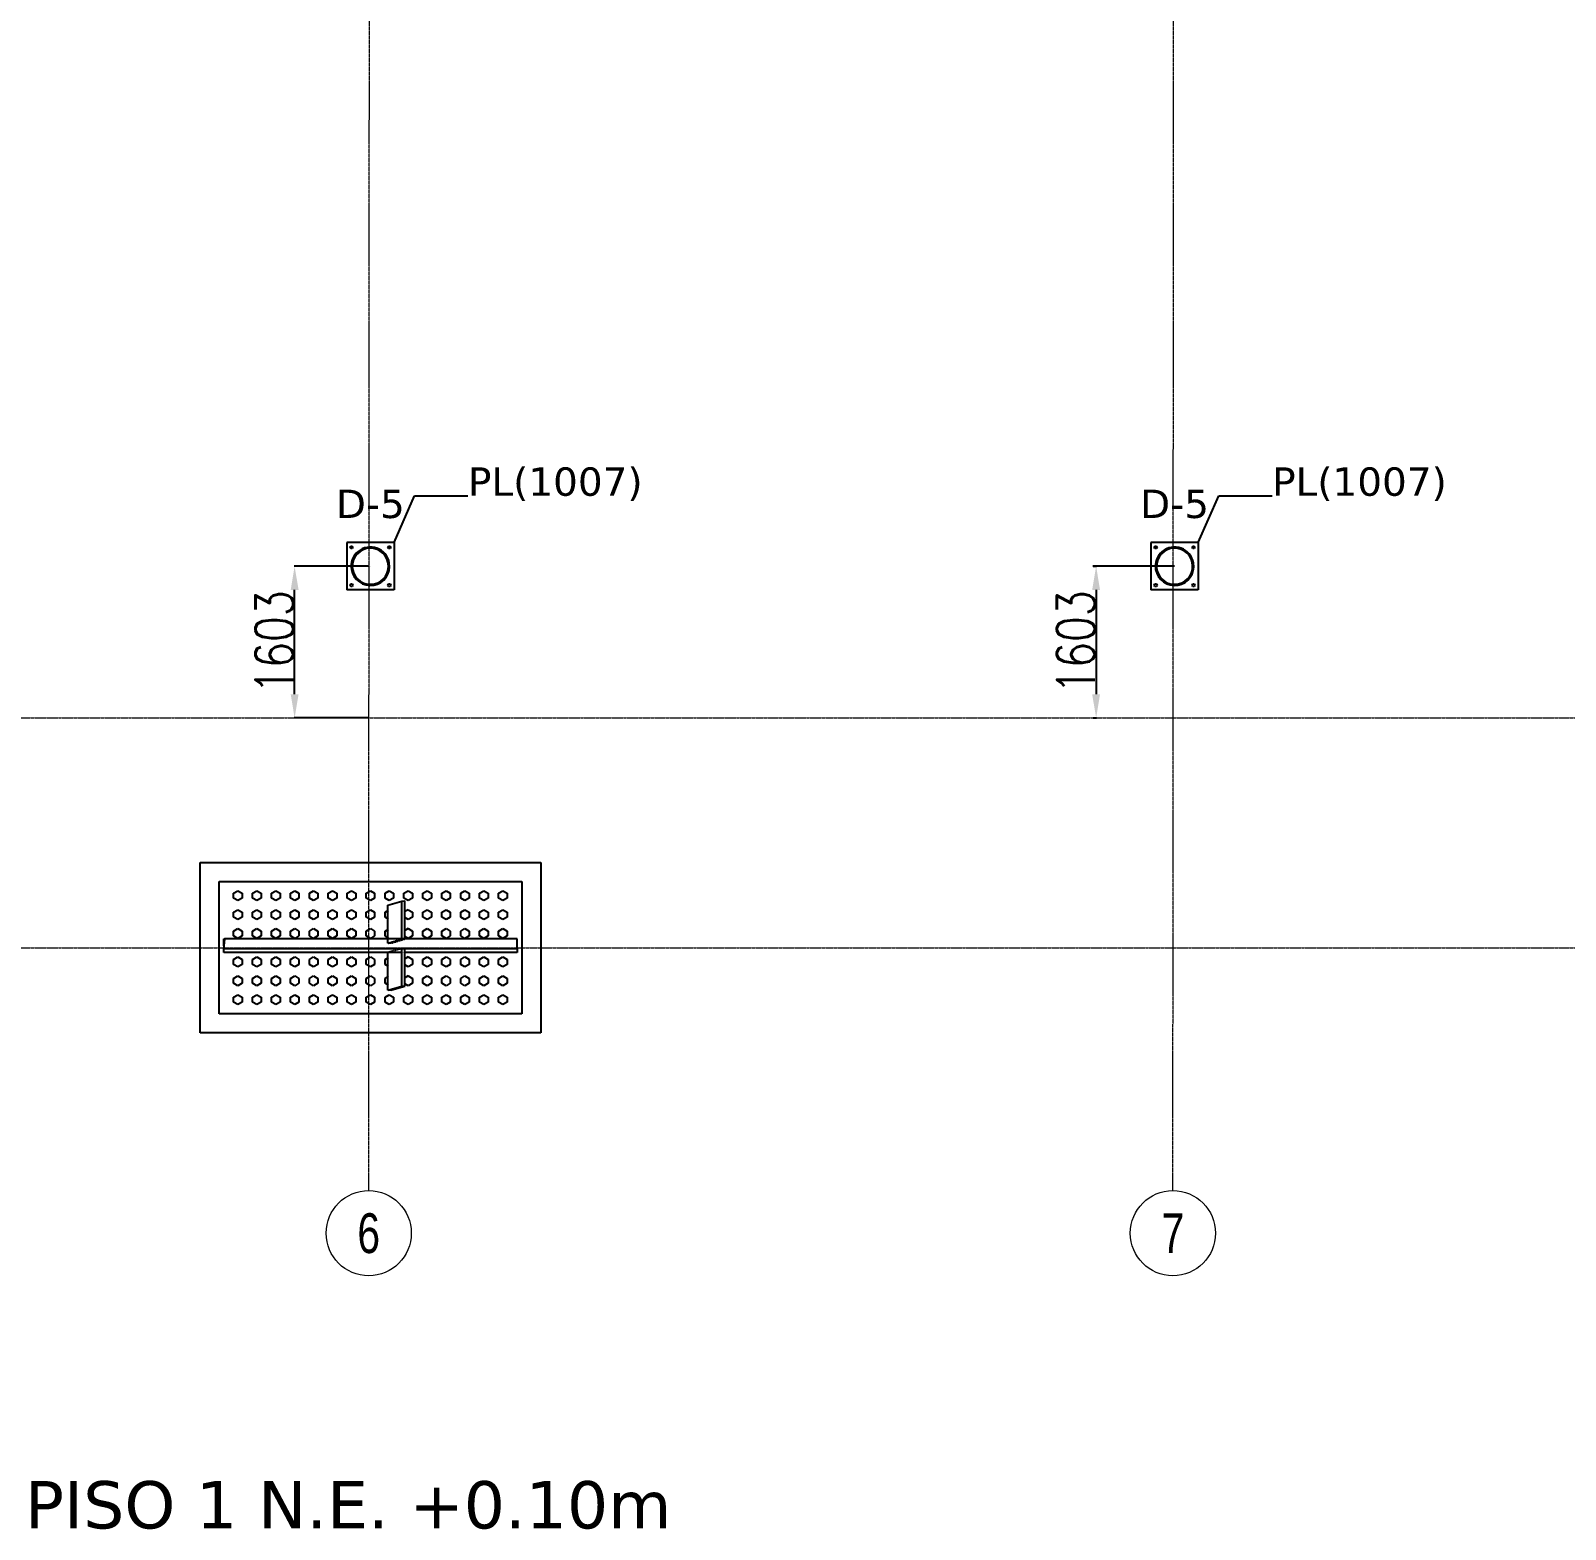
# Model space of a CAD drawing. Header units: millimetres. Extents: x 1541 to 289025, y -12015 to 47026.
# Drawn here: x 194475 to 210695, y 6326 to 22171 of the extents above; entities that cross this region are included whole.
import ezdxf
from ezdxf.enums import TextEntityAlignment as Align

# ---------------------------------------------------------------- set-up
doc = ezdxf.new("R2010")
doc.units = ezdxf.units.MM
doc.header["$LTSCALE"] = 0.1
for name, pattern in [('DXK_LINE_DOT2', [3.9198, 1.9599, -1.9599]), ('DXK_LINE_DOT3', [5.9187, 2.979, -0.9799, 0.9799, -0.9799]), ('Grid Line', [3.33375, 1.905, -0.47625, 0.47625, -0.47625])]:
    doc.linetypes.add(name, pattern=pattern)
doc.layers.get('0').update_dxf_attribs({"color": 255})
for name, color, linetype in [('COTAS', 8, 'Continuous'), ('PLATINAS', 5, 'Continuous'), ('TEXTO GENERAL', 3, 'Continuous'), ('TEXTO GENRAL', 3, 'Continuous')]:
    doc.layers.add(name, color=color, linetype=linetype)
doc.layers.add('E_EJES', color=8, linetype='Continuous', lineweight=9)
doc.layers.add('E_EJES-1', color=8, linetype='Grid Line', lineweight=9)
doc.styles.add('CNI_COTAS', font='romans.shx', dxfattribs={"width": 0.8})
doc.styles.add('Swis721 LtCn BT_1', font='swisscl.ttf', dxfattribs={"height": 0.42})
doc.styles.add('TEXTO GENERAL', font='verdana.ttf', dxfattribs={"height": 0.9})
doc.dimstyles.new('1.3', dxfattribs={"dimscale": 0, "dimtxt": 50, "dimasz": 30, "dimexe": 4, "dimexo": 4, "dimgap": 9, "dimtad": 1, "dimdec": 0, "dimzin": 4, "dimdsep": 46, "dimtxsty": 'CNI_COTAS', "dimcen": 0, "dimclrd": 256, "dimclrt": 3, "dimadec": 0, "dimazin": 0, "dimtfac": 1, "dimtdec": 0, "dimtmove": 2, "dimatfit": 0, "dimfxl": 0.05, "dimtolj": 1, "dimtzin": 0, "dimarcsym": 0})
doc.dimstyles.new('1.5', dxfattribs={"dimscale": 0, "dimtxt": 400, "dimasz": 250, "dimexe": 4, "dimexo": 4, "dimgap": 15, "dimtad": 1, "dimdec": 0, "dimzin": 4, "dimdsep": 46, "dimtxsty": 'CNI_COTAS', "dimcen": 0, "dimclrd": 256, "dimclrt": 3, "dimadec": 0, "dimazin": 0, "dimtfac": 1, "dimtdec": 0, "dimtmove": 2, "dimatfit": 0, "dimfxl": 0.05, "dimtolj": 1, "dimtzin": 0, "dimarcsym": 0})

# ---------------------------------------------------------------- blocks, each defined once
blk = doc.blocks.new('Grid - CNI_NOMBRE EJES-372759-_26_00m_LOC COLUMNAS Y MUROS PISO 7')
at = {"layer": 'E_EJES'}
blk.add_circle((0, 0), 0.003, dxfattribs=at)
blk = doc.blocks.new('*D851')
at = {"layer": 'COTAS', "color": 0, "lineweight": -2, "transparency": 16777216}
for p, q in [((198046, 16509), (197260, 16509)), ((198046, 14905), (197260, 14905))]:
    blk.add_line(p, q, dxfattribs=at)
at = {"layer": 'COTAS', "lineweight": -2, "transparency": 16777216}
blk.add_line((197264, 15155), (197264, 16259), dxfattribs=at)
at = {"layer": 'COTAS', "transparency": 16777216}
for points in [[(197223, 16259), (197306, 16259), (197264, 16509)], [(197223, 15155), (197306, 15155), (197264, 14905)]]:
    blk.add_solid(points, dxfattribs=at)
at = {"layer": 'Defpoints', "color": 0, "transparency": 16777216}
for p in [(197264, 16509), (198050, 16509), (198050, 14905)]:
    blk.add_point(p, dxfattribs=at)
at = {"layer": 'COTAS', "color": 3, "transparency": 16777216, "insert": (197049, 15707), "char_height": 400, "attachment_point": 5, "rotation": 90, "style": 'CNI_COTAS'}
blk.add_mtext('\\A1;1603', dxfattribs=at)
blk = doc.blocks.new('*D852')
at = {"layer": 'COTAS', "color": 0, "lineweight": -2, "transparency": 16777216}
for p, q in [((205704, 16509), (205740, 16509)), ((205704, 14905), (205740, 14905))]:
    blk.add_line(p, q, dxfattribs=at)
at = {"layer": 'COTAS', "lineweight": -2, "transparency": 16777216}
blk.add_line((205736, 16259), (205736, 15155), dxfattribs=at)
at = {"layer": 'COTAS', "transparency": 16777216}
for points in [[(205694, 16259), (205777, 16259), (205736, 16509)], [(205694, 15155), (205777, 15155), (205736, 14905)]]:
    blk.add_solid(points, dxfattribs=at)
at = {"layer": 'Defpoints', "color": 0, "transparency": 16777216}
for p in [(205700, 16509), (205700, 14905), (205736, 14905)]:
    blk.add_point(p, dxfattribs=at)
at = {"layer": 'COTAS', "color": 3, "transparency": 16777216, "insert": (205521, 15707), "char_height": 400, "attachment_point": 5, "rotation": 90, "style": 'CNI_COTAS'}
blk.add_mtext('\\A1;1603', dxfattribs=at)

msp = doc.modelspace()

# ---------------------------------------------------------------- linework, layer by layer
at = {"color": 7, "linetype": 'Continuous'}
for p, q in [((197849.4, 16708.7), (197857.1, 16722.2)), ((197857.1, 16695.2), (197849.4, 16708.7)), ((197857.1, 16722.2), (197872.7, 16722.2)), ((197872.7, 16722.2), (197880.5, 16708.7)), ((197880.5, 16708.7), (197872.7, 16695.2)), ((198249.4, 16708.7), (198257.1, 16722.2)), ((198257.1, 16695.2), (198249.4, 16708.7)), ((198257.1, 16722.2), (198272.7, 16722.2)), ((198272.7, 16722.2), (198280.5, 16708.7)), ((198280.5, 16708.7), (198272.7, 16695.2)), ((206349.4, 16708.7), (206357.1, 16722.2)), ((206357.1, 16695.2), (206349.4, 16708.7)), ((206357.1, 16722.2), (206372.7, 16722.2)), ((206372.7, 16722.2), (206380.5, 16708.7)), ((206380.5, 16708.7), (206372.7, 16695.2)), ((206749.4, 16708.7), (206757.1, 16722.2)), ((206757.1, 16695.2), (206749.4, 16708.7)), ((206757.1, 16722.2), (206772.7, 16722.2)), ((206772.7, 16722.2), (206780.5, 16708.7)), ((206780.5, 16708.7), (206772.7, 16695.2)), ((197872.7, 16695.2), (197857.1, 16695.2)), ((198272.7, 16695.2), (198257.1, 16695.2)), ((206372.7, 16695.2), (206357.1, 16695.2)), ((206772.7, 16695.2), (206757.1, 16695.2)), ((197849.4, 16308.7), (197857.1, 16322.2)), ((197857.1, 16295.2), (197849.4, 16308.7)), ((197857.1, 16322.2), (197872.7, 16322.2)), ((197872.7, 16295.2), (197857.1, 16295.2)), ((197872.7, 16322.2), (197880.5, 16308.7)), ((197880.5, 16308.7), (197872.7, 16295.2)), ((198249.4, 16308.7), (198257.1, 16322.2)), ((198257.1, 16295.2), (198249.4, 16308.7)), ((198257.1, 16322.2), (198272.7, 16322.2)), ((198272.7, 16295.2), (198257.1, 16295.2)), ((198272.7, 16322.2), (198280.5, 16308.7)), ((198280.5, 16308.7), (198272.7, 16295.2)), ((206349.4, 16308.7), (206357.1, 16322.2)), ((206357.1, 16295.2), (206349.4, 16308.7)), ((206357.1, 16322.2), (206372.7, 16322.2)), ((206372.7, 16295.2), (206357.1, 16295.2)), ((206372.7, 16322.2), (206380.5, 16308.7)), ((206380.5, 16308.7), (206372.7, 16295.2)), ((206749.4, 16308.7), (206757.1, 16322.2)), ((206757.1, 16295.2), (206749.4, 16308.7)), ((206757.1, 16322.2), (206772.7, 16322.2)), ((206772.7, 16295.2), (206757.1, 16295.2)), ((206772.7, 16322.2), (206780.5, 16308.7)), ((206780.5, 16308.7), (206772.7, 16295.2))]:
    msp.add_line(p, q, dxfattribs=at)
at = {"color": 7, "linetype": 'DXK_LINE_DOT3'}
msp.add_line((198064.9, 16508.7), (198064.9, 16508.7), dxfattribs=at)
at = {"color": 8, "linetype": 'Continuous'}
for p, q in [((196264.9, 13375.4), (199864.9, 13375.4)), ((196264.9, 11575.4), (196264.9, 13375.4)), ((199864.9, 13375.4), (199864.9, 11575.4)), ((196464.9, 11775.4), (196464.9, 13175.4)), ((196464.9, 13175.4), (199664.9, 13175.4)), ((199664.9, 13175.4), (199664.9, 11775.4)), ((196619.9, 13051.4), (196664.9, 13077.4)), ((196619.9, 12999.4), (196619.9, 13051.4)), ((196664.9, 12973.4), (196619.9, 12999.4)), ((196664.9, 13077.4), (196709.9, 13051.4)), ((196709.9, 12999.4), (196664.9, 12973.4)), ((196709.9, 13051.4), (196709.9, 12999.4)), ((196819.9, 13051.4), (196864.9, 13077.4)), ((196819.9, 12999.4), (196819.9, 13051.4)), ((196864.9, 12973.4), (196819.9, 12999.4)), ((196864.9, 13077.4), (196909.9, 13051.4)), ((196909.9, 12999.4), (196864.9, 12973.4)), ((196909.9, 13051.4), (196909.9, 12999.4)), ((197019.9, 13051.4), (197064.9, 13077.4)), ((197019.9, 12999.4), (197019.9, 13051.4)), ((197064.9, 12973.4), (197019.9, 12999.4)), ((197064.9, 13077.4), (197109.9, 13051.4)), ((197109.9, 12999.4), (197064.9, 12973.4)), ((197109.9, 13051.4), (197109.9, 12999.4)), ((197219.9, 13051.4), (197264.9, 13077.4)), ((197219.9, 12999.4), (197219.9, 13051.4)), ((197264.9, 12973.4), (197219.9, 12999.4)), ((197264.9, 13077.4), (197309.9, 13051.4)), ((197309.9, 12999.4), (197264.9, 12973.4)), ((197309.9, 13051.4), (197309.9, 12999.4)), ((197419.9, 13051.4), (197464.9, 13077.4)), ((197419.9, 12999.4), (197419.9, 13051.4)), ((197464.9, 12973.4), (197419.9, 12999.4)), ((197464.9, 13077.4), (197509.9, 13051.4)), ((197509.9, 12999.4), (197464.9, 12973.4)), ((197509.9, 13051.4), (197509.9, 12999.4)), ((197619.9, 13051.4), (197664.9, 13077.4)), ((197619.9, 12999.4), (197619.9, 13051.4)), ((197664.9, 12973.4), (197619.9, 12999.4)), ((197664.9, 13077.4), (197709.9, 13051.4)), ((197709.9, 12999.4), (197664.9, 12973.4)), ((197709.9, 13051.4), (197709.9, 12999.4)), ((197819.9, 13051.4), (197864.9, 13077.4)), ((197819.9, 12999.4), (197819.9, 13051.4)), ((197864.9, 12973.4), (197819.9, 12999.4)), ((197864.9, 13077.4), (197909.9, 13051.4)), ((197909.9, 12999.4), (197864.9, 12973.4)), ((197909.9, 13051.4), (197909.9, 12999.4)), ((198019.9, 13051.4), (198064.9, 13077.4)), ((198019.9, 12999.4), (198019.9, 13051.4)), ((198064.9, 12973.4), (198019.9, 12999.4)), ((198064.9, 13077.4), (198109.9, 13051.4)), ((198109.9, 12999.4), (198064.9, 12973.4)), ((198109.9, 13051.4), (198109.9, 12999.4)), ((198219.9, 13051.4), (198264.9, 13077.4)), ((198219.9, 12999.4), (198219.9, 13051.4)), ((198264.9, 12973.4), (198219.9, 12999.4)), ((198264.9, 13077.4), (198309.9, 13051.4)), ((198309.9, 12999.4), (198264.9, 12973.4)), ((198309.9, 13051.4), (198309.9, 12999.4)), ((198419.9, 13051.4), (198464.9, 13077.4)), ((198419.9, 12999.4), (198419.9, 13051.4)), ((198464.9, 12973.4), (198419.9, 12999.4)), ((198464.9, 13077.4), (198509.9, 13051.4)), ((198509.9, 12999.4), (198464.9, 12973.4)), ((198509.9, 13051.4), (198509.9, 12999.4)), ((198619.9, 13051.4), (198664.9, 13077.4)), ((198619.9, 12999.4), (198619.9, 13051.4)), ((198664.9, 12973.4), (198619.9, 12999.4)), ((198664.9, 13077.4), (198709.9, 13051.4)), ((198709.9, 12999.4), (198664.9, 12973.4)), ((198709.9, 13051.4), (198709.9, 12999.4)), ((198819.9, 13051.4), (198864.9, 13077.4)), ((198819.9, 12999.4), (198819.9, 13051.4)), ((198864.9, 12973.4), (198819.9, 12999.4)), ((198864.9, 13077.4), (198909.9, 13051.4)), ((198909.9, 12999.4), (198864.9, 12973.4)), ((198909.9, 13051.4), (198909.9, 12999.4)), ((199019.9, 13051.4), (199064.9, 13077.4)), ((199019.9, 12999.4), (199019.9, 13051.4)), ((199064.9, 12973.4), (199019.9, 12999.4)), ((199064.9, 13077.4), (199109.9, 13051.4)), ((199109.9, 12999.4), (199064.9, 12973.4)), ((199109.9, 13051.4), (199109.9, 12999.4)), ((199219.9, 13051.4), (199264.9, 13077.4)), ((199219.9, 12999.4), (199219.9, 13051.4)), ((199264.9, 12973.4), (199219.9, 12999.4)), ((199264.9, 13077.4), (199309.9, 13051.4)), ((199309.9, 12999.4), (199264.9, 12973.4)), ((199309.9, 13051.4), (199309.9, 12999.4)), ((199419.9, 13051.4), (199464.9, 13077.4)), ((199419.9, 12999.4), (199419.9, 13051.4)), ((199464.9, 12973.4), (199419.9, 12999.4)), ((199464.9, 13077.4), (199509.9, 13051.4)), ((199509.9, 12999.4), (199464.9, 12973.4)), ((199509.9, 13051.4), (199509.9, 12999.4)), ((196619.9, 12851.4), (196664.9, 12877.4)), ((196619.9, 12799.4), (196619.9, 12851.4)), ((196664.9, 12877.4), (196709.9, 12851.4)), ((196709.9, 12851.4), (196709.9, 12799.4)), ((196819.9, 12851.4), (196864.9, 12877.4)), ((196819.9, 12799.4), (196819.9, 12851.4)), ((196864.9, 12877.4), (196909.9, 12851.4)), ((196909.9, 12851.4), (196909.9, 12799.4)), ((197019.9, 12851.4), (197064.9, 12877.4)), ((197019.9, 12799.4), (197019.9, 12851.4)), ((197064.9, 12877.4), (197109.9, 12851.4)), ((197109.9, 12851.4), (197109.9, 12799.4)), ((197219.9, 12851.4), (197264.9, 12877.4)), ((197219.9, 12799.4), (197219.9, 12851.4)), ((197264.9, 12877.4), (197309.9, 12851.4)), ((197309.9, 12851.4), (197309.9, 12799.4)), ((197419.9, 12851.4), (197464.9, 12877.4)), ((197419.9, 12799.4), (197419.9, 12851.4)), ((197464.9, 12877.4), (197509.9, 12851.4)), ((197509.9, 12851.4), (197509.9, 12799.4)), ((197619.9, 12851.4), (197664.9, 12877.4)), ((197619.9, 12799.4), (197619.9, 12851.4)), ((197664.9, 12877.4), (197709.9, 12851.4)), ((197709.9, 12851.4), (197709.9, 12799.4)), ((197819.9, 12851.4), (197864.9, 12877.4)), ((197819.9, 12799.4), (197819.9, 12851.4)), ((197864.9, 12877.4), (197909.9, 12851.4)), ((197909.9, 12851.4), (197909.9, 12799.4)), ((198019.9, 12851.4), (198064.9, 12877.4)), ((198019.9, 12799.4), (198019.9, 12851.4)), ((198064.9, 12877.4), (198109.9, 12851.4)), ((198109.9, 12851.4), (198109.9, 12799.4)), ((198219.9, 12851.4), (198257.5, 12873)), ((198219.9, 12799.4), (198219.9, 12851.4)), ((198248.9, 12924.8), (198397.2, 12969.2)), ((198249.6, 12569), (198248.9, 12924.8)), ((198397.2, 12969.2), (198430.6, 12970)), ((198397.2, 12567.7), (198397.2, 12969.2)), ((198430.6, 12568.5), (198430.6, 12970)), ((198464.9, 12877.4), (198430.6, 12857.5)), ((198464.9, 12877.4), (198509.9, 12851.4)), ((198509.9, 12851.4), (198509.9, 12799.4)), ((198619.9, 12851.4), (198664.9, 12877.4)), ((198619.9, 12799.4), (198619.9, 12851.4)), ((198664.9, 12877.4), (198709.9, 12851.4)), ((198709.9, 12851.4), (198709.9, 12799.4)), ((198819.9, 12851.4), (198864.9, 12877.4)), ((198819.9, 12799.4), (198819.9, 12851.4)), ((198864.9, 12877.4), (198909.9, 12851.4)), ((198909.9, 12851.4), (198909.9, 12799.4)), ((199019.9, 12851.4), (199064.9, 12877.4)), ((199019.9, 12799.4), (199019.9, 12851.4)), ((199064.9, 12877.4), (199109.9, 12851.4)), ((199109.9, 12851.4), (199109.9, 12799.4)), ((199219.9, 12851.4), (199264.9, 12877.4)), ((199219.9, 12799.4), (199219.9, 12851.4)), ((199264.9, 12877.4), (199309.9, 12851.4)), ((199309.9, 12851.4), (199309.9, 12799.4)), ((199419.9, 12851.4), (199464.9, 12877.4)), ((199419.9, 12799.4), (199419.9, 12851.4)), ((199464.9, 12877.4), (199509.9, 12851.4)), ((199509.9, 12851.4), (199509.9, 12799.4)), ((196664.9, 12773.4), (196619.9, 12799.4)), ((196619.9, 12651.4), (196664.9, 12677.4)), ((196709.9, 12799.4), (196664.9, 12773.4)), ((196664.9, 12677.4), (196709.9, 12651.4)), ((196864.9, 12773.4), (196819.9, 12799.4)), ((196819.9, 12651.4), (196864.9, 12677.4)), ((196909.9, 12799.4), (196864.9, 12773.4)), ((196864.9, 12677.4), (196909.9, 12651.4)), ((197064.9, 12773.4), (197019.9, 12799.4)), ((197019.9, 12651.4), (197064.9, 12677.4)), ((197109.9, 12799.4), (197064.9, 12773.4)), ((197064.9, 12677.4), (197109.9, 12651.4)), ((197264.9, 12773.4), (197219.9, 12799.4)), ((197219.9, 12651.4), (197264.9, 12677.4)), ((197309.9, 12799.4), (197264.9, 12773.4)), ((197264.9, 12677.4), (197309.9, 12651.4)), ((197464.9, 12773.4), (197419.9, 12799.4)), ((197419.9, 12651.4), (197464.9, 12677.4)), ((197509.9, 12799.4), (197464.9, 12773.4)), ((197464.9, 12677.4), (197509.9, 12651.4)), ((197664.9, 12773.4), (197619.9, 12799.4)), ((197619.9, 12651.4), (197664.9, 12677.4)), ((197709.9, 12799.4), (197664.9, 12773.4)), ((197664.9, 12677.4), (197709.9, 12651.4)), ((197864.9, 12773.4), (197819.9, 12799.4)), ((197819.9, 12651.4), (197864.9, 12677.4)), ((197909.9, 12799.4), (197864.9, 12773.4)), ((197864.9, 12677.4), (197909.9, 12651.4)), ((198064.9, 12773.4), (198019.9, 12799.4)), ((198019.9, 12651.4), (198064.9, 12677.4)), ((198109.9, 12799.4), (198064.9, 12773.4)), ((198064.9, 12677.4), (198109.9, 12651.4)), ((198257.5, 12777.7), (198219.9, 12799.4)), ((198219.9, 12651.4), (198257.5, 12673)), ((198464.9, 12773.4), (198430.6, 12793.2)), ((198464.9, 12677.4), (198430.6, 12657.5)), ((198509.9, 12799.4), (198464.9, 12773.4)), ((198464.9, 12677.4), (198509.9, 12651.4)), ((198664.9, 12773.4), (198619.9, 12799.4)), ((198619.9, 12651.4), (198664.9, 12677.4)), ((198709.9, 12799.4), (198664.9, 12773.4)), ((198664.9, 12677.4), (198709.9, 12651.4)), ((198864.9, 12773.4), (198819.9, 12799.4)), ((198819.9, 12651.4), (198864.9, 12677.4)), ((198909.9, 12799.4), (198864.9, 12773.4)), ((198864.9, 12677.4), (198909.9, 12651.4)), ((199064.9, 12773.4), (199019.9, 12799.4)), ((199019.9, 12651.4), (199064.9, 12677.4)), ((199109.9, 12799.4), (199064.9, 12773.4)), ((199064.9, 12677.4), (199109.9, 12651.4)), ((199264.9, 12773.4), (199219.9, 12799.4)), ((199219.9, 12651.4), (199264.9, 12677.4)), ((199309.9, 12799.4), (199264.9, 12773.4)), ((199264.9, 12677.4), (199309.9, 12651.4)), ((199464.9, 12773.4), (199419.9, 12799.4)), ((199419.9, 12651.4), (199464.9, 12677.4)), ((199509.9, 12799.4), (199464.9, 12773.4)), ((199464.9, 12677.4), (199509.9, 12651.4)), ((196514.9, 12568.4), (196521.5, 12569)), ((196521.5, 12569), (196514.9, 12497)), ((196514.9, 12497), (196514.9, 12568.4)), ((196514.9, 12497), (196514.9, 12468.6)), ((199614.9, 12569), (196521.5, 12569)), ((196619.9, 12599.4), (196619.9, 12651.4)), ((196664.9, 12573.4), (196619.9, 12599.4)), ((196709.9, 12599.4), (196664.9, 12573.4)), ((196709.9, 12651.4), (196709.9, 12599.4)), ((196819.9, 12599.4), (196819.9, 12651.4)), ((196864.9, 12573.4), (196819.9, 12599.4)), ((196909.9, 12599.4), (196864.9, 12573.4)), ((196909.9, 12651.4), (196909.9, 12599.4)), ((197019.9, 12599.4), (197019.9, 12651.4)), ((197064.9, 12573.4), (197019.9, 12599.4)), ((197109.9, 12599.4), (197064.9, 12573.4)), ((197109.9, 12651.4), (197109.9, 12599.4)), ((197219.9, 12599.4), (197219.9, 12651.4)), ((197264.9, 12573.4), (197219.9, 12599.4)), ((197309.9, 12599.4), (197264.9, 12573.4)), ((197309.9, 12651.4), (197309.9, 12599.4)), ((197419.9, 12599.4), (197419.9, 12651.4)), ((197464.9, 12573.4), (197419.9, 12599.4)), ((197509.9, 12599.4), (197464.9, 12573.4)), ((197509.9, 12651.4), (197509.9, 12599.4)), ((197619.9, 12599.4), (197619.9, 12651.4)), ((197664.9, 12573.4), (197619.9, 12599.4)), ((197709.9, 12599.4), (197664.9, 12573.4)), ((197709.9, 12651.4), (197709.9, 12599.4)), ((197819.9, 12599.4), (197819.9, 12651.4)), ((197864.9, 12573.4), (197819.9, 12599.4)), ((197909.9, 12599.4), (197864.9, 12573.4)), ((197909.9, 12651.4), (197909.9, 12599.4)), ((198019.9, 12599.4), (198019.9, 12651.4)), ((198064.9, 12573.4), (198019.9, 12599.4)), ((198109.9, 12599.4), (198064.9, 12573.4)), ((198109.9, 12651.4), (198109.9, 12599.4)), ((198219.9, 12599.4), (198219.9, 12651.4)), ((198257.5, 12577.7), (198219.9, 12599.4)), ((198397.2, 12567.7), (198430.6, 12568.5)), ((198464.9, 12573.4), (198430.6, 12593.2)), ((198509.9, 12599.4), (198464.9, 12573.4)), ((198509.9, 12651.4), (198509.9, 12599.4)), ((198619.9, 12599.4), (198619.9, 12651.4)), ((198664.9, 12573.4), (198619.9, 12599.4)), ((198709.9, 12599.4), (198664.9, 12573.4)), ((198709.9, 12651.4), (198709.9, 12599.4)), ((198819.9, 12599.4), (198819.9, 12651.4)), ((198864.9, 12573.4), (198819.9, 12599.4)), ((198909.9, 12599.4), (198864.9, 12573.4)), ((198909.9, 12651.4), (198909.9, 12599.4)), ((199019.9, 12599.4), (199019.9, 12651.4)), ((199064.9, 12573.4), (199019.9, 12599.4)), ((199109.9, 12599.4), (199064.9, 12573.4)), ((199109.9, 12651.4), (199109.9, 12599.4)), ((199219.9, 12599.4), (199219.9, 12651.4)), ((199264.9, 12573.4), (199219.9, 12599.4)), ((199309.9, 12599.4), (199264.9, 12573.4)), ((199309.9, 12651.4), (199309.9, 12599.4)), ((199419.9, 12599.4), (199419.9, 12651.4)), ((199464.9, 12573.4), (199419.9, 12599.4)), ((199509.9, 12599.4), (199464.9, 12573.4)), ((199509.9, 12651.4), (199509.9, 12599.4)), ((199614.9, 12468.6), (199614.9, 12569)), ((196514.9, 12425.6), (196514.9, 12468.6)), ((196514.9, 12468.6), (199614.9, 12468.6)), ((198248.9, 12425.6), (196514.9, 12425.6)), ((196619.9, 12351.4), (196664.9, 12377.4)), ((196619.9, 12299.4), (196619.9, 12351.4)), ((196664.9, 12377.4), (196709.9, 12351.4)), ((196709.9, 12351.4), (196709.9, 12299.4)), ((196819.9, 12351.4), (196864.9, 12377.4)), ((196819.9, 12299.4), (196819.9, 12351.4)), ((196864.9, 12377.4), (196909.9, 12351.4)), ((196909.9, 12351.4), (196909.9, 12299.4)), ((197019.9, 12351.4), (197064.9, 12377.4)), ((197019.9, 12299.4), (197019.9, 12351.4)), ((197064.9, 12377.4), (197109.9, 12351.4)), ((197109.9, 12351.4), (197109.9, 12299.4)), ((197219.9, 12351.4), (197264.9, 12377.4)), ((197219.9, 12299.4), (197219.9, 12351.4)), ((197264.9, 12377.4), (197309.9, 12351.4)), ((197309.9, 12351.4), (197309.9, 12299.4)), ((197419.9, 12351.4), (197464.9, 12377.4)), ((197419.9, 12299.4), (197419.9, 12351.4)), ((197464.9, 12377.4), (197509.9, 12351.4)), ((197509.9, 12351.4), (197509.9, 12299.4)), ((197619.9, 12351.4), (197664.9, 12377.4)), ((197619.9, 12299.4), (197619.9, 12351.4)), ((197664.9, 12377.4), (197709.9, 12351.4)), ((197709.9, 12351.4), (197709.9, 12299.4)), ((197819.9, 12351.4), (197864.9, 12377.4)), ((197819.9, 12299.4), (197819.9, 12351.4)), ((197864.9, 12377.4), (197909.9, 12351.4)), ((197909.9, 12351.4), (197909.9, 12299.4)), ((198019.9, 12351.4), (198064.9, 12377.4)), ((198019.9, 12299.4), (198019.9, 12351.4)), ((198064.9, 12377.4), (198109.9, 12351.4)), ((198109.9, 12351.4), (198109.9, 12299.4)), ((198219.9, 12351.4), (198257.5, 12373.1)), ((198219.9, 12299.4), (198219.9, 12351.4)), ((198249.8, 12025.9), (198248.9, 12426.2)), ((198397.2, 12470.9), (198430.7, 12471.7)), ((198397.3, 12069.2), (198397.2, 12470.9)), ((198430.8, 12070), (198430.7, 12471.7)), ((199614.9, 12425.6), (198430.7, 12425.6)), ((198464.9, 12377.4), (198430.7, 12357.6)), ((198464.9, 12377.4), (198509.9, 12351.4)), ((198509.9, 12351.4), (198509.9, 12299.4)), ((198619.9, 12351.4), (198664.9, 12377.4)), ((198619.9, 12299.4), (198619.9, 12351.4)), ((198664.9, 12377.4), (198709.9, 12351.4)), ((198709.9, 12351.4), (198709.9, 12299.4)), ((198819.9, 12351.4), (198864.9, 12377.4)), ((198819.9, 12299.4), (198819.9, 12351.4)), ((198864.9, 12377.4), (198909.9, 12351.4)), ((198909.9, 12351.4), (198909.9, 12299.4)), ((199019.9, 12351.4), (199064.9, 12377.4)), ((199019.9, 12299.4), (199019.9, 12351.4)), ((199064.9, 12377.4), (199109.9, 12351.4)), ((199109.9, 12351.4), (199109.9, 12299.4)), ((199219.9, 12351.4), (199264.9, 12377.4)), ((199219.9, 12299.4), (199219.9, 12351.4)), ((199264.9, 12377.4), (199309.9, 12351.4)), ((199309.9, 12351.4), (199309.9, 12299.4)), ((199419.9, 12351.4), (199464.9, 12377.4)), ((199419.9, 12299.4), (199419.9, 12351.4)), ((199464.9, 12377.4), (199509.9, 12351.4)), ((199509.9, 12351.4), (199509.9, 12299.4)), ((199614.9, 12468.6), (199614.9, 12425.6)), ((196664.9, 12273.4), (196619.9, 12299.4)), ((196619.9, 12151.4), (196664.9, 12177.4)), ((196709.9, 12299.4), (196664.9, 12273.4)), ((196664.9, 12177.4), (196709.9, 12151.4)), ((196864.9, 12273.4), (196819.9, 12299.4)), ((196819.9, 12151.4), (196864.9, 12177.4)), ((196909.9, 12299.4), (196864.9, 12273.4)), ((196864.9, 12177.4), (196909.9, 12151.4)), ((197064.9, 12273.4), (197019.9, 12299.4)), ((197019.9, 12151.4), (197064.9, 12177.4)), ((197109.9, 12299.4), (197064.9, 12273.4)), ((197064.9, 12177.4), (197109.9, 12151.4)), ((197264.9, 12273.4), (197219.9, 12299.4)), ((197219.9, 12151.4), (197264.9, 12177.4)), ((197309.9, 12299.4), (197264.9, 12273.4)), ((197264.9, 12177.4), (197309.9, 12151.4)), ((197464.9, 12273.4), (197419.9, 12299.4)), ((197419.9, 12151.4), (197464.9, 12177.4)), ((197509.9, 12299.4), (197464.9, 12273.4)), ((197464.9, 12177.4), (197509.9, 12151.4)), ((197664.9, 12273.4), (197619.9, 12299.4)), ((197619.9, 12151.4), (197664.9, 12177.4)), ((197709.9, 12299.4), (197664.9, 12273.4)), ((197664.9, 12177.4), (197709.9, 12151.4)), ((197864.9, 12273.4), (197819.9, 12299.4)), ((197819.9, 12151.4), (197864.9, 12177.4)), ((197909.9, 12299.4), (197864.9, 12273.4)), ((197864.9, 12177.4), (197909.9, 12151.4)), ((198064.9, 12273.4), (198019.9, 12299.4)), ((198019.9, 12151.4), (198064.9, 12177.4)), ((198109.9, 12299.4), (198064.9, 12273.4)), ((198064.9, 12177.4), (198109.9, 12151.4)), ((198257.5, 12277.7), (198219.9, 12299.4)), ((198219.9, 12151.4), (198257.5, 12173.1)), ((198464.9, 12273.4), (198430.7, 12293.2)), ((198464.9, 12177.4), (198430.7, 12157.6)), ((198509.9, 12299.4), (198464.9, 12273.4)), ((198464.9, 12177.4), (198509.9, 12151.4)), ((198664.9, 12273.4), (198619.9, 12299.4)), ((198619.9, 12151.4), (198664.9, 12177.4)), ((198709.9, 12299.4), (198664.9, 12273.4)), ((198664.9, 12177.4), (198709.9, 12151.4)), ((198864.9, 12273.4), (198819.9, 12299.4)), ((198819.9, 12151.4), (198864.9, 12177.4)), ((198909.9, 12299.4), (198864.9, 12273.4)), ((198864.9, 12177.4), (198909.9, 12151.4)), ((199064.9, 12273.4), (199019.9, 12299.4)), ((199019.9, 12151.4), (199064.9, 12177.4)), ((199109.9, 12299.4), (199064.9, 12273.4)), ((199064.9, 12177.4), (199109.9, 12151.4)), ((199264.9, 12273.4), (199219.9, 12299.4)), ((199219.9, 12151.4), (199264.9, 12177.4)), ((199309.9, 12299.4), (199264.9, 12273.4)), ((199264.9, 12177.4), (199309.9, 12151.4)), ((199464.9, 12273.4), (199419.9, 12299.4)), ((199419.9, 12151.4), (199464.9, 12177.4)), ((199509.9, 12299.4), (199464.9, 12273.4)), ((199464.9, 12177.4), (199509.9, 12151.4)), ((196619.9, 12099.4), (196619.9, 12151.4)), ((196664.9, 12073.4), (196619.9, 12099.4)), ((196709.9, 12099.4), (196664.9, 12073.4)), ((196709.9, 12151.4), (196709.9, 12099.4)), ((196819.9, 12099.4), (196819.9, 12151.4)), ((196864.9, 12073.4), (196819.9, 12099.4)), ((196909.9, 12099.4), (196864.9, 12073.4)), ((196909.9, 12151.4), (196909.9, 12099.4)), ((197019.9, 12099.4), (197019.9, 12151.4)), ((197064.9, 12073.4), (197019.9, 12099.4)), ((197109.9, 12099.4), (197064.9, 12073.4)), ((197109.9, 12151.4), (197109.9, 12099.4)), ((197219.9, 12099.4), (197219.9, 12151.4)), ((197264.9, 12073.4), (197219.9, 12099.4)), ((197309.9, 12099.4), (197264.9, 12073.4)), ((197309.9, 12151.4), (197309.9, 12099.4)), ((197419.9, 12099.4), (197419.9, 12151.4)), ((197464.9, 12073.4), (197419.9, 12099.4)), ((197509.9, 12099.4), (197464.9, 12073.4)), ((197509.9, 12151.4), (197509.9, 12099.4)), ((197619.9, 12099.4), (197619.9, 12151.4)), ((197664.9, 12073.4), (197619.9, 12099.4)), ((197709.9, 12099.4), (197664.9, 12073.4)), ((197709.9, 12151.4), (197709.9, 12099.4)), ((197819.9, 12099.4), (197819.9, 12151.4)), ((197864.9, 12073.4), (197819.9, 12099.4)), ((197909.9, 12099.4), (197864.9, 12073.4)), ((197909.9, 12151.4), (197909.9, 12099.4)), ((198019.9, 12099.4), (198019.9, 12151.4)), ((198064.9, 12073.4), (198019.9, 12099.4)), ((198109.9, 12099.4), (198064.9, 12073.4)), ((198109.9, 12151.4), (198109.9, 12099.4)), ((198219.9, 12099.4), (198219.9, 12151.4)), ((198257.6, 12077.7), (198219.9, 12099.4)), ((198249.8, 12025.9), (198397.3, 12069.2)), ((198280.4, 12026), (198249.8, 12025.9)), ((198280.4, 12026), (198430.8, 12070)), ((198397.3, 12069.2), (198430.8, 12070)), ((198464.9, 12073.4), (198430.8, 12093.2)), ((198509.9, 12099.4), (198464.9, 12073.4)), ((198509.9, 12151.4), (198509.9, 12099.4)), ((198619.9, 12099.4), (198619.9, 12151.4)), ((198664.9, 12073.4), (198619.9, 12099.4)), ((198709.9, 12099.4), (198664.9, 12073.4)), ((198709.9, 12151.4), (198709.9, 12099.4)), ((198819.9, 12099.4), (198819.9, 12151.4)), ((198864.9, 12073.4), (198819.9, 12099.4)), ((198909.9, 12099.4), (198864.9, 12073.4)), ((198909.9, 12151.4), (198909.9, 12099.4)), ((199019.9, 12099.4), (199019.9, 12151.4)), ((199064.9, 12073.4), (199019.9, 12099.4)), ((199109.9, 12099.4), (199064.9, 12073.4)), ((199109.9, 12151.4), (199109.9, 12099.4)), ((199219.9, 12099.4), (199219.9, 12151.4)), ((199264.9, 12073.4), (199219.9, 12099.4)), ((199309.9, 12099.4), (199264.9, 12073.4)), ((199309.9, 12151.4), (199309.9, 12099.4)), ((199419.9, 12099.4), (199419.9, 12151.4)), ((199464.9, 12073.4), (199419.9, 12099.4)), ((199509.9, 12099.4), (199464.9, 12073.4)), ((199509.9, 12151.4), (199509.9, 12099.4)), ((196619.9, 11951.4), (196664.9, 11977.4)), ((196619.9, 11899.4), (196619.9, 11951.4)), ((196664.9, 11873.4), (196619.9, 11899.4)), ((196664.9, 11977.4), (196709.9, 11951.4)), ((196709.9, 11899.4), (196664.9, 11873.4)), ((196709.9, 11951.4), (196709.9, 11899.4)), ((196819.9, 11951.4), (196864.9, 11977.4)), ((196819.9, 11899.4), (196819.9, 11951.4)), ((196864.9, 11873.4), (196819.9, 11899.4)), ((196864.9, 11977.4), (196909.9, 11951.4)), ((196909.9, 11899.4), (196864.9, 11873.4)), ((196909.9, 11951.4), (196909.9, 11899.4)), ((197019.9, 11951.4), (197064.9, 11977.4)), ((197019.9, 11899.4), (197019.9, 11951.4)), ((197064.9, 11873.4), (197019.9, 11899.4)), ((197064.9, 11977.4), (197109.9, 11951.4)), ((197109.9, 11899.4), (197064.9, 11873.4)), ((197109.9, 11951.4), (197109.9, 11899.4)), ((197219.9, 11951.4), (197264.9, 11977.4)), ((197219.9, 11899.4), (197219.9, 11951.4)), ((197264.9, 11873.4), (197219.9, 11899.4)), ((197264.9, 11977.4), (197309.9, 11951.4)), ((197309.9, 11899.4), (197264.9, 11873.4)), ((197309.9, 11951.4), (197309.9, 11899.4)), ((197419.9, 11951.4), (197464.9, 11977.4)), ((197419.9, 11899.4), (197419.9, 11951.4)), ((197464.9, 11873.4), (197419.9, 11899.4)), ((197464.9, 11977.4), (197509.9, 11951.4)), ((197509.9, 11899.4), (197464.9, 11873.4)), ((197509.9, 11951.4), (197509.9, 11899.4)), ((197619.9, 11951.4), (197664.9, 11977.4)), ((197619.9, 11899.4), (197619.9, 11951.4)), ((197664.9, 11873.4), (197619.9, 11899.4)), ((197664.9, 11977.4), (197709.9, 11951.4)), ((197709.9, 11899.4), (197664.9, 11873.4)), ((197709.9, 11951.4), (197709.9, 11899.4)), ((197819.9, 11951.4), (197864.9, 11977.4)), ((197819.9, 11899.4), (197819.9, 11951.4)), ((197864.9, 11873.4), (197819.9, 11899.4)), ((197864.9, 11977.4), (197909.9, 11951.4)), ((197909.9, 11899.4), (197864.9, 11873.4)), ((197909.9, 11951.4), (197909.9, 11899.4)), ((198019.9, 11951.4), (198064.9, 11977.4)), ((198019.9, 11899.4), (198019.9, 11951.4)), ((198064.9, 11873.4), (198019.9, 11899.4)), ((198064.9, 11977.4), (198109.9, 11951.4)), ((198109.9, 11899.4), (198064.9, 11873.4)), ((198109.9, 11951.4), (198109.9, 11899.4)), ((198219.9, 11951.4), (198264.9, 11977.4)), ((198219.9, 11899.4), (198219.9, 11951.4)), ((198264.9, 11873.4), (198219.9, 11899.4)), ((198264.9, 11977.4), (198309.9, 11951.4)), ((198309.9, 11899.4), (198264.9, 11873.4)), ((198309.9, 11951.4), (198309.9, 11899.4)), ((198419.9, 11951.4), (198464.9, 11977.4)), ((198419.9, 11899.4), (198419.9, 11951.4)), ((198464.9, 11873.4), (198419.9, 11899.4)), ((198464.9, 11977.4), (198509.9, 11951.4)), ((198509.9, 11899.4), (198464.9, 11873.4)), ((198509.9, 11951.4), (198509.9, 11899.4)), ((198619.9, 11951.4), (198664.9, 11977.4)), ((198619.9, 11899.4), (198619.9, 11951.4)), ((198664.9, 11873.4), (198619.9, 11899.4)), ((198664.9, 11977.4), (198709.9, 11951.4)), ((198709.9, 11899.4), (198664.9, 11873.4)), ((198709.9, 11951.4), (198709.9, 11899.4)), ((198819.9, 11951.4), (198864.9, 11977.4)), ((198819.9, 11899.4), (198819.9, 11951.4)), ((198864.9, 11873.4), (198819.9, 11899.4)), ((198864.9, 11977.4), (198909.9, 11951.4)), ((198909.9, 11899.4), (198864.9, 11873.4)), ((198909.9, 11951.4), (198909.9, 11899.4)), ((199019.9, 11951.4), (199064.9, 11977.4)), ((199019.9, 11899.4), (199019.9, 11951.4)), ((199064.9, 11873.4), (199019.9, 11899.4)), ((199064.9, 11977.4), (199109.9, 11951.4)), ((199109.9, 11899.4), (199064.9, 11873.4)), ((199109.9, 11951.4), (199109.9, 11899.4)), ((199219.9, 11951.4), (199264.9, 11977.4)), ((199219.9, 11899.4), (199219.9, 11951.4)), ((199264.9, 11873.4), (199219.9, 11899.4)), ((199264.9, 11977.4), (199309.9, 11951.4)), ((199309.9, 11899.4), (199264.9, 11873.4)), ((199309.9, 11951.4), (199309.9, 11899.4)), ((199419.9, 11951.4), (199464.9, 11977.4)), ((199419.9, 11899.4), (199419.9, 11951.4)), ((199464.9, 11873.4), (199419.9, 11899.4)), ((199464.9, 11977.4), (199509.9, 11951.4)), ((199509.9, 11899.4), (199464.9, 11873.4)), ((199509.9, 11951.4), (199509.9, 11899.4)), ((199664.9, 11775.4), (196464.9, 11775.4)), ((199864.9, 11575.4), (196264.9, 11575.4))]:
    msp.add_line(p, q, dxfattribs=at)
at = {"color": 8, "linetype": 'DXK_LINE_DOT2'}
for p, q in [((196464.9, 11775.4), (196464.9, 13175.4)), ((196464.9, 13175.4), (199664.9, 13175.4)), ((199664.9, 13175.4), (199664.9, 11775.4)), ((198249.7, 12523.6), (198249.6, 12569)), ((198249.7, 12523.6), (198397.2, 12567.7)), ((198280.3, 12523.6), (198249.7, 12523.6)), ((198280.3, 12523.6), (198430.6, 12568.5)), ((198248.9, 12427.4), (198397.2, 12470.9)), ((198248.9, 12426.2), (198248.9, 12427.4)), ((198430.7, 12425.6), (198248.9, 12425.6)), ((199664.9, 11775.4), (196464.9, 11775.4))]:
    msp.add_line(p, q, dxfattribs=at)
at = {"color": 2, "linetype": 'Continuous'}
for centre, radius, start, end in [((198064.9, 16508.7), 203, 10, 190), ((206564.9, 16508.7), 203, 10, 190), ((198064.9, 16508.7), 191, 350, 170), ((206564.9, 16508.7), 191, 350, 170), ((198064.9, 16508.7), 203, 190, 10), ((198064.9, 16508.7), 191, 170, 350), ((206564.9, 16508.7), 203, 190, 10), ((206564.9, 16508.7), 191, 170, 350)]:
    msp.add_arc(centre, radius, start, end, dxfattribs=at)
at = {"layer": 'COTAS'}
msp.add_line((206564.9, 16508.7), (205699.7, 16508.7), dxfattribs=at)
at = {"layer": 'E_EJES-1'}
for p, q in [((198047.3, 9907.2), (198068.3, 46125.6)), ((206547.3, 9907.2), (206568.3, 46125.6)), ((189723.6, 14905.4), (288125.4, 14905.4)), ((189723.6, 12475.4), (288125.4, 12475.4))]:
    msp.add_line(p, q, dxfattribs=at)
at = {"layer": 'PLATINAS'}
for p, q in [((198314.9, 16758.7), (197814.9, 16758.7)), ((197814.9, 16758.7), (197814.9, 16258.7)), ((198314.9, 16758.7), (198314.9, 16258.7)), ((206814.9, 16758.7), (206314.9, 16758.7)), ((206314.9, 16758.7), (206314.9, 16258.7)), ((206814.9, 16758.7), (206814.9, 16258.7)), ((198314.9, 16258.7), (197814.9, 16258.7)), ((206814.9, 16258.7), (206314.9, 16258.7))]:
    msp.add_line(p, q, dxfattribs=at)

# ---------------------------------------------------------------- block references
at = {"layer": 'E_EJES', "xscale": 150000.000000001, "yscale": 150000.000000001, "zscale": 150000.000000001}
for p in [(198047.3, 9457.2), (206547.3, 9457.2)]:
    msp.add_blockref('Grid - CNI_NOMBRE EJES-372759-_26_00m_LOC COLUMNAS Y MUROS PISO 7', p, dxfattribs=at)

# ---------------------------------------------------------------- texts
at = {"layer": 'E_EJES', "style": 'Swis721 LtCn BT_1'}
for s, p in [('6', (198047.3, 9457.2)), ('7', (206547.3, 9457.2))]:
    msp.add_text(s, height=420, dxfattribs=at).set_placement(p, align=Align.MIDDLE_CENTER)
at = {"layer": 'TEXTO GENERAL', "color": 3, "style": 'TEXTO GENERAL'}
for p in [(199096.4, 17253.9), (207596.4, 17253.9)]:
    msp.add_text('PL(1007)', height=300, dxfattribs=at).set_placement(p)
for p in [(198064.9, 17168.8), (206564.9, 17168.8)]:
    msp.add_text('D-5', height=300, dxfattribs=at).set_placement(p, align=Align.MIDDLE_CENTER)
at = {"layer": 'TEXTO GENRAL', "color": 3, "style": 'TEXTO GENERAL'}
msp.add_text('PLANTA DE PISO 1 N.E. +0.10m', height=500, dxfattribs=at).set_placement((195798.2, 6585.7), align=Align.MIDDLE_CENTER)

# ---------------------------------------------------------------- dimensions: what is measured, and where the dimension line sits
at = {"layer": 'COTAS'}
for base, p1, p2, picture, middle in [((197264.3, 16508.7), (198050.2, 14905.4), (198050.2, 16508.7), '*D851', (197049.3, 15707)), ((205735.8, 14905.4), (205699.7, 16508.7), (205699.7, 14905.4), '*D852', (205520.8, 15707))]:
    dim = msp.add_linear_dim(base=base, p1=p1, p2=p2, angle=90, dimstyle='1.5', override={"dimscale": 1}, dxfattribs=at)
    dim.commit()
    dim.dimension.update_dxf_attribs({"geometry": picture, "text_midpoint": middle})

# ---------------------------------------------------------------- leaders
for points in [[(198314.9, 16758.7), (198531.3, 17253.5), (199096.4, 17253.9)], [(206814.9, 16758.7), (207031.3, 17253.5), (207596.4, 17253.9)]]:
    msp.add_leader(points, dimstyle='1.3', override={"dimscale": 1}, dxfattribs=at)

doc.saveas('drawing.dxf')
